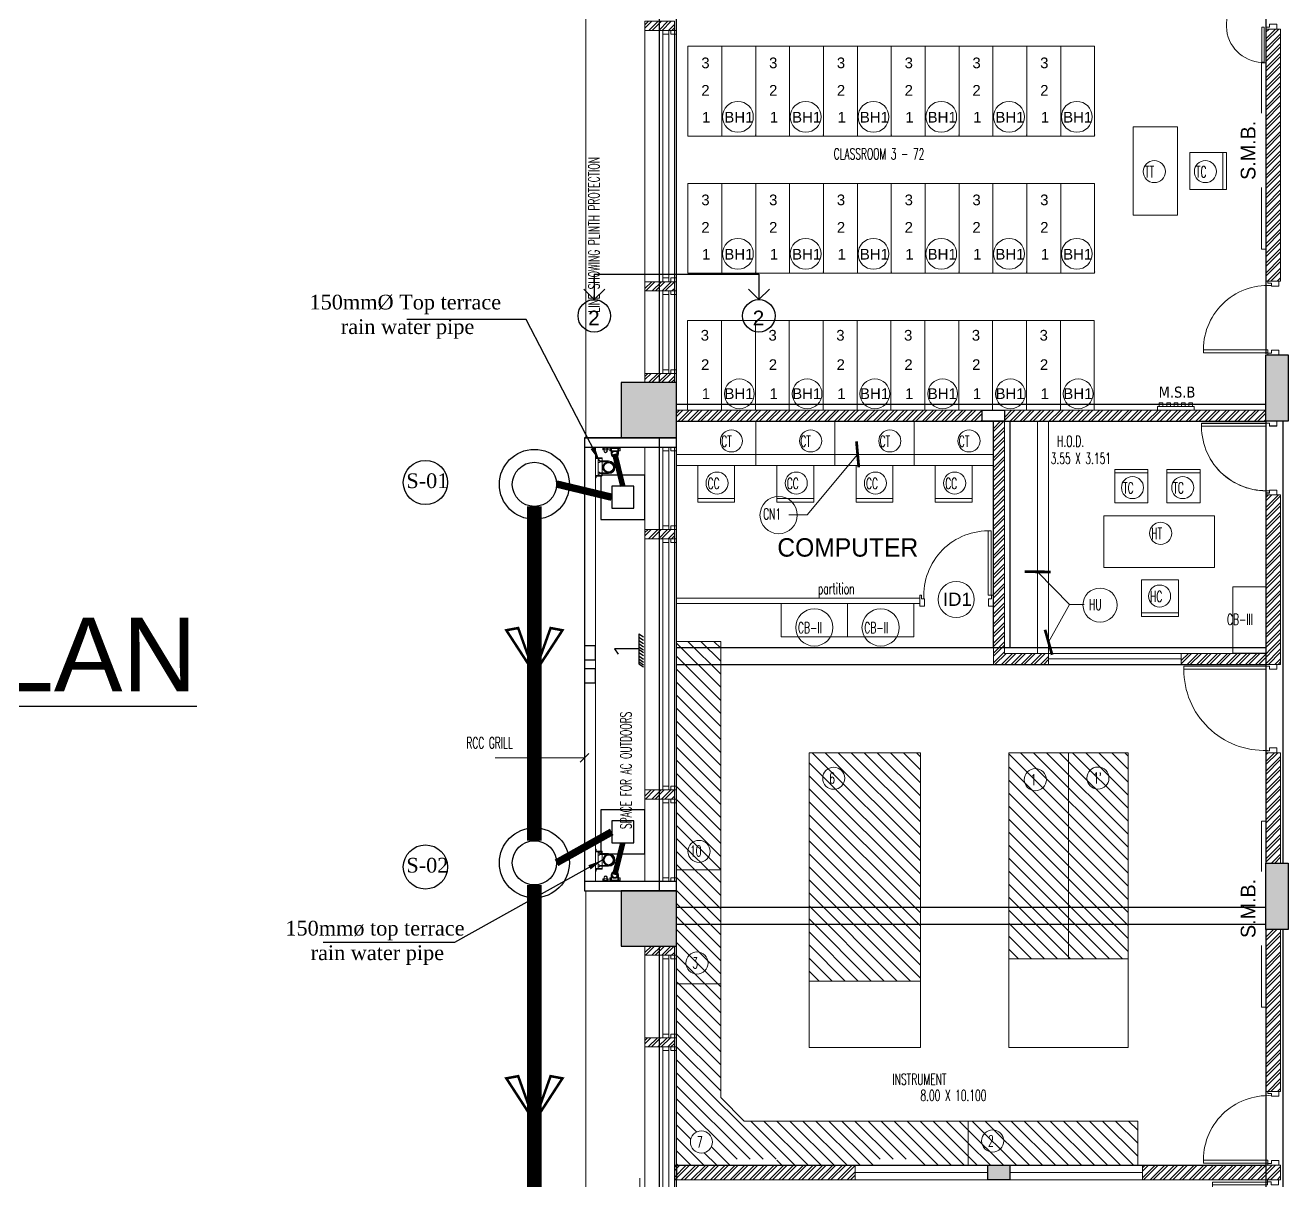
# Model space of a CAD drawing. Header units: inches. Extents: x 5899882 to 5988838, y -468923 to -96891.
# Drawn here: x 5949986 to 5967059, y -136977 to -121287 of the extents above; entities that cross this region are included whole.
import ezdxf
from ezdxf.enums import TextEntityAlignment as Align

# ---------------------------------------------------------------- set-up
doc = ezdxf.new("R2010")
doc.units = ezdxf.units.IN
doc.header["$MEASUREMENT"] = 0
doc.linetypes.add('1', pattern=[0])
doc.linetypes.add('CONTINOUS', pattern=[0])
for name, color, linetype in [('0 - SLC- 900mmx 450mm Drainage chamber FOR ETP', 200, 'Continuous'), ('0 slc Rwp sloape', 7, 'Continuous'), ('0 slc Sewage flow', 3, 'Continuous'), ('0- SLC ARCH LAYOUT', 7, 'Continuous'), ('0-SLC RCC GR. FLOOR', 7, 'Continuous'), ('0-SLC- Waste water down take', 6, 'Continuous'), ('0-SLC-100 MM Soil Ex.hor.line', 190, 'Continuous'), ('0-SLC-100mm Soil Pipe', 190, 'Continuous'), ('0-SLC-75MM EX. WASTE PIPE', 6, 'Continuous'), ('0-SLC-DOMESTIC LINE', 5, 'DOMESTIC_LINE'), ('0-SLC-DRAINAGE CHAMBER', 1, 'Continuous'), ('0-SLC-DRAINAGE LINE FOR ETP', 1, 'CONTINOUS'), ('0-SLC-Gully trap chamber', 4, 'Continuous'), ('0-SLC-Raised portion', 1, 'Continuous'), ('Beam1', 30, 'Continuous'), ('colaum1', 42, 'Continuous'), ('P-TEXT', 7, 'Continuous'), ('rwp', 5, 'Continuous')]:
    doc.layers.add(name, color=color, linetype=linetype)
for name, color, linetype, lineweight in [('0-SLC-CLAMPS', 7, 'Continuous', 9), ('0-SLC-P-Angle', 6, 'Continuous', 0), ('ARCL-BOARD', 8, 'Continuous', 9), ('ARCL-HATCH-B', 8, 'Continuous', 5), ('ARLC-COL', 8, 'Continuous', 30), ('ARLC-DIM0', 8, 'Continuous', 5), ('ARLC-DIM1', 8, 'Continuous', 5), ('ARLC-DOOR-W', 8, 'Continuous', 5), ('ARLC-ELE0', 8, 'Continuous', 9), ('ARLC-EXIS.FURN', 8, 'Continuous', 9), ('ARLC-FUR (NOMN)', 8, 'Continuous', 9), ('ARLC-FURN', 8, 'Continuous', 9), ('ARLC-GAS BURNER', 8, 'Continuous', 5), ('ARLC-GRILL', 8, 'Continuous', 9), ('ARLC-HATCH-C', 8, 'Continuous', 5), ('ARLC-TEXT0', 8, 'Continuous', 20), ('ARLC-WALL', 8, 'Continuous', 15), ('ARLC_main switch', 8, 'Continuous', 5), ('SL- Drainage Line', 30, 'Continuous', 30)]:
    doc.layers.add(name, color=color, linetype=linetype, lineweight=lineweight)
doc.styles.add('ARIAL', font='tahoma.ttf')
doc.styles.add('RS', font='simplex8.shx', dxfattribs={"width": 0.6, "height": 150})
doc.styles.get("Standard").update_dxf_attribs({"font": 'arial.ttf'})
doc.styles.add('swati', font='GOTHIC.TTF')
doc.linetypes.add('DOMESTIC_LINE', pattern='A,0.5,-0.2,["DWS",ARIAL,S=0.1,R=0,X=-0.1,Y=-0.05],-0.25', length=0.95)
doc.dimstyles.new('DIM 100', dxfattribs={"dimscale": 100, "dimtxt": 1.5, "dimasz": 1.2, "dimexe": 1.5, "dimexo": 1.5, "dimgap": 0.4, "dimtad": 0, "dimdec": 0, "dimzin": 9, "dimdsep": 46, "dimtxsty": 'ARIAL', "dimblk": 'ARCHTICK', "dimblk1": 'ARCHTICK', "dimblk2": 'ARCHTICK', "dimcen": 2.5, "dimdle": 0.5, "dimclrd": 1, "dimclre": 251, "dimclrt": 4, "dimadec": 1, "dimazin": 0, "dimtfac": 1, "dimtdec": 0, "dimtmove": 2, "dimatfit": 3, "dimldrblk": 'ARCHTICK', "dimfxl": 1, "dimtzin": 0, "dimlwd": 5, "dimlwe": 5, "dimarcsym": 0})
doc.dimstyles.get("Standard").update_dxf_attribs({"dimtxt": 200, "dimasz": 200, "dimexe": 0.18, "dimexo": 0.0625, "dimgap": 0.09, "dimtad": 0, "dimdec": 0, "dimrnd": 5, "dimzin": 0, "dimdsep": 46, "dimtxsty": 'Standard', "dimblk": 'OBLIQUE', "dimcen": 0.09, "dimadec": 0, "dimazin": 0, "dimtfac": 1, "dimtdec": 0, "dimtofl": 0, "dimtmove": 0, "dimatfit": 3, "dimfxl": 1, "dimtolj": 1, "dimtzin": 0, "dimarcsym": 0})
pattern_1 = [(135, (-6003414.91, 121994.75), (-88.3883476, -88.3883476), [])]
pattern_2 = [(45, (-5944591.39, 107027.8), (-66.2912607, 66.2912607), []), (45, (-5944547.2, 107027.8), (-66.2912607, 66.2912607), [])]

# ---------------------------------------------------------------- blocks, each defined once
blk = doc.blocks.new('A$C3F525F3E')
at = {"layer": 'colaum1', "ltscale": 0.1}
for points in [[(21645, -19650), (21645, -18750), (21945, -18750), (21945, -19650)], [(12895, -19125), (12895, -19875), (13645, -19875), (13645, -19125)], [(21645, -26550), (21645, -25650), (21945, -25650), (21945, -26550)], [(12895, -26025), (12895, -26775), (13645, -26775), (13645, -26025)]]:
    blk.add_hatch(color=256, dxfattribs=at).paths.add_polyline_path(points)
h = blk.add_hatch(color=256, dxfattribs=at)
h.paths.add_polyline_path([(34045, -40175), (34795, -40175), (34795, -39825), (34245, -39825), (34045, -39825)])
h.paths.add_polyline_path([(11933, -19024), (11933, -19407), (12977, -19407), (12977, -19024)], flags=24)
h.paths.add_polyline_path([(11922, -32842), (11922, -33225), (12993, -33225), (12993, -32842)], flags=24)
h.paths.add_polyline_path([(11921, -39617), (11921, -40000), (12992, -40000), (12992, -39617)], flags=24)
at = {"layer": 'Beam1', "ltscale": 0.1}
for p, q in [((21645, -12750), (21645, -18735)), ((13645, -19420), (21645, -19420)), ((13645, -19650), (21645, -19650)), ((17945, -22721), (17945, -19650)), ((18175, -22721), (18175, -19650)), ((21645, -19650), (21645, -19725)), ((21645, -19725), (21645, -25650)), ((21875, -19650), (21875, -25650)), ((13645, -22721), (21645, -22721)), ((13645, -22951), (21645, -22951)), ((21845, -22951), (21845, -22951)), ((13645, -29750), (21645, -29750)), ((13645, -29750), (13645, -29950))]:
    blk.add_line(p, q, dxfattribs=at)
at = {"layer": 'Beam1'}
for p, q in [((13415, -19125), (13415, -12975)), ((13645, -19125), (13645, -12975)), ((12395, -19875), (12895, -19875)), ((12395, -19875), (12395, -26025)), ((13415, -26025), (13415, -19875)), ((13645, -26025), (13645, -19875)), ((13132, -22536), (13132, -22942)), ((13132, -22536), (13197, -22579)), ((13132, -22582), (13197, -22624)), ((13132, -22625), (13197, -22668)), ((13132, -22668), (13197, -22711)), ((13132, -22739), (12801, -22739)), ((12801, -22739), (12851, -22814)), ((13132, -22711), (13197, -22754)), ((13132, -22745), (13197, -22788)), ((13132, -22789), (13197, -22832)), ((13132, -22836), (13197, -22879)), ((13132, -22836), (13197, -22879)), ((13132, -22876), (13197, -22919)), ((13132, -22912), (13197, -22955)), ((13132, -22942), (13197, -22985)), ((12395, -26025), (12895, -26025)), ((21645, -26250), (13645, -26250)), ((21645, -26480), (13645, -26480)), ((21645, -26550), (21645, -32550)), ((21875, -26550), (21875, -32550)), ((13415, -32925), (13415, -26775)), ((13645, -32925), (13645, -26775))]:
    blk.add_line(p, q, dxfattribs=at)
at = {"layer": 'colaum1'}
for points in [[(21645, -18750), (21945, -18750), (21945, -19650), (21645, -19650)], [(13645, -19125), (12895, -19125), (12895, -19875), (13645, -19875)], [(21645, -25650), (21945, -25650), (21945, -26550), (21645, -26550)], [(13645, -26025), (12895, -26025), (12895, -26775), (13645, -26775)]]:
    blk.add_lwpolyline(points, close=True, dxfattribs=at)
blk.add_text('%%UPLINTH BEAM PLAN', height=1000).set_placement((-6218, -23316))
blk = doc.blocks.new('an80')
for points in [[(-46, 0), (-46, 66.3), (-51, 66.3), (-51, 76.3), (-35, 76.3), (-35, 66.3), (-40, 66.3), (-40, 0)], [(46, 0), (46, 66.3), (51, 66.3), (51, 76.3), (35, 76.3), (35, 66.3), (40, 66.3), (40, 0)]]:
    blk.add_lwpolyline(points)
for radius in [46, 40]:
    blk.add_arc((0, 0), radius, 180, 360)
blk = doc.blocks.new('80mm')
at = {"layer": '0-SLC- Waste water down take', "const_width": 5}
blk.add_lwpolyline([(-37.5, 0, 1), (37.5, 0, 1)], format="xyb", close=True, dxfattribs=at)
at = {"layer": '0-SLC- Waste water down take'}
for radius in [40, 35]:
    blk.add_circle((0, 0), radius, dxfattribs=at)
blk = doc.blocks.new('DSF')
at = {"layer": '0-SLC-CLAMPS'}
for points in [[(1498.45, 220.321), (1498.447, 220.321, -0.414214), (1498.442, 220.327), (1498.442, 220.327), (1498.461, 220.327), (1498.461, 220.274, -0.414214), (1498.456, 220.279), (1498.456, 220.316, 0.414214)], [(1498.604, 220.321), (1498.608, 220.321, 0.414214), (1498.613, 220.327), (1498.613, 220.327), (1498.593, 220.327), (1498.593, 220.274, 0.414214), (1498.599, 220.279), (1498.599, 220.316, -0.414214)]]:
    blk.add_lwpolyline(points, format="xyb", close=True, dxfattribs=at)
blk.add_lwpolyline([(1498.593, 220.306), (1498.461, 220.306), (1498.461, 220.274), (1498.593, 220.274)], close=True, dxfattribs=at)
at = {"layer": '0-SLC- Waste water down take', "lineweight": 0, "ltscale": 12, "xscale": 0.0010714285714286, "yscale": 0.0010714285714286, "zscale": 0.0010714285714286}
blk.add_blockref('80mm', (1498.524, 220.234), dxfattribs=at)
at = {"layer": '0-SLC-CLAMPS', "xscale": 0.0010714285714286, "yscale": 0.0010714285714286, "zscale": 0.0010714285714286}
blk.add_blockref('an80', (1498.524, 220.234), dxfattribs=at)
blk = doc.blocks.new('176')
at = {"layer": '0-SLC-CLAMPS', "elevation": 0}
for points in [[(-108.6, 76.7), (-108.6, 80.1, 0.414214), (-114, 85.4), (-114, 85.4), (-114, 65.9), (-61.1, 65.9, 0.414214), (-66.4, 71.3), (-103.3, 71.3, -0.414214)], [(-108.6, -75.8), (-108.6, -79.2, -0.414214), (-114, -84.6), (-114, -84.6), (-114, -65.1), (-61.1, -65.1, -0.414214), (-66.4, -70.4), (-103.3, -70.4, 0.414214)]]:
    blk.add_lwpolyline(points, format="xyb", close=True, dxfattribs=at)
blk.add_lwpolyline([(-92.9, 65.9), (-92.9, -65.1), (-61.1, -65.1), (-61.1, 65.9)], close=True, dxfattribs=at)
at = {"layer": 'rwp', "color": 5, "const_width": 5.36, "elevation": 0}
blk.add_lwpolyline([(-12.5, -42.2, 1), (-12.5, 38.2, 1)], format="xyb", close=True, dxfattribs=at)
at = {"layer": 'rwp', "color": 5}
for radius in [42.9, 37.5]:
    blk.add_circle((-12.5, -2, 0), radius, dxfattribs=at)
at = {"layer": '0-SLC-CLAMPS', "color": 6, "xscale": 1.0714285714286, "yscale": 1.0714285714286, "zscale": 1.0714285714286, "rotation": 90}
blk.add_blockref('an80', (-12.5, -2, 0), dxfattribs=at)
blk = doc.blocks.new('_OBLIQUE')
at = {"color": 0, "linetype": 'ByBlock'}
blk.add_line((-0.5, -0.5), (0.5, 0.5), dxfattribs=at)
blk = doc.blocks.new('MSB2')
at = {"layer": 'ARLC_main switch'}
for points in [[(5811368, -149962), (5811368, -150012), (5811868, -150012), (5811868, -149962)], [(5811443, -149912), (5811443, -149962), (5811393, -149962), (5811393, -149912)], [(5811543, -149912), (5811543, -149962), (5811493, -149962), (5811493, -149912)], [(5811593, -149912), (5811593, -149962), (5811643, -149962), (5811643, -149912)], [(5811693, -149912), (5811693, -149962), (5811743, -149962), (5811743, -149912)], [(5811793, -149912), (5811793, -149962), (5811843, -149962), (5811843, -149912)]]:
    blk.add_lwpolyline(points, close=True, dxfattribs=at)
at = {"layer": 'ARLC_main switch', "insert": (5811633, -149768), "char_height": 150, "attachment_point": 5, "style": 'ARIAL'}
blk.add_mtext('M.S.B', dxfattribs=at)
blk = doc.blocks.new('jjuj')
at = {"layer": 'ARLC-DOOR-W', "ltscale": 0.1}
for p, q in [((5733136, -29654), (5733136, -29679)), ((5733286, -29654), (5733286, -29719))]:
    blk.add_line(p, q, dxfattribs=at)
blk.add_lwpolyline([(5733286, -29719), (5733186, -29719), (5733186, -29679), (5733136, -29679)], dxfattribs=at)
blk = doc.blocks.new('frame')
at = {"layer": 'ARLC-DOOR-W', "ltscale": 0.1}
for p, q in [((5733136, -31004), (5733136, -30979)), ((5733136, -31004), (5733286, -31004)), ((5733286, -31004), (5733286, -30939))]:
    blk.add_line(p, q, dxfattribs=at)
blk.add_lwpolyline([(5733286, -30939), (5733186, -30939), (5733186, -30979), (5733136, -30979)], dxfattribs=at)
blk = doc.blocks.new('gfhmk')
at = {"layer": 'ARLC-DOOR-W', "ltscale": 0.1}
for p, q in [((5733137, -36608), (5732262, -36608)), ((5733137, -36568), (5732263, -36568)), ((5733137, -36568), (5733137, -36608))]:
    blk.add_line(p, q, dxfattribs=at)
blk.add_arc((5733137, -36608), 875, 177.3797, 273.233, dxfattribs=at)
blk = doc.blocks.new('rt4')
for name, p in [('jjuj', (233100, -97023)), ('gfhmk', (233100, -90138)), ('frame', (233100, -96673))]:
    blk.add_blockref(name, p)
blk = doc.blocks.new('dry53')
at = {"layer": 'ARCL-BOARD'}
blk.add_lwpolyline([(5968200, -138560), (5968258, -138560), (5968258, -136032), (5968200, -136032)], close=True, dxfattribs=at)
at = {"layer": 'ARCL-BOARD', "ltscale": 350, "insert": (5968018, -137218), "char_height": 200, "attachment_point": 5, "rotation": 90, "style": 'swati', "bg_fill": 2}
blk.add_mtext('S.M.B.', dxfattribs=at)
blk = doc.blocks.new('dfg2154')
at = {"layer": 'ARLC-FURN'}
blk.add_line((5964549, -129277), (5965049, -129277), dxfattribs=at)
blk.add_lwpolyline([(5964549, -129329), (5965049, -129329), (5965049, -128829), (5964549, -128829)], close=True, dxfattribs=at)
blk = doc.blocks.new('bb1')
at = {"layer": 'ARLC-FUR (NOMN)'}
blk.add_circle((5982515, -126256), 202, dxfattribs=at)
at = {"layer": 'ARLC-FURN'}
blk.add_lwpolyline([(5982733, -126478), (5981813, -126478), (5981813, -125258), (5982733, -125258)], close=True, dxfattribs=at)
blk.add_lwpolyline([(5982273, -125258), (5982273, -126478)], dxfattribs=at)
for s, p in [('3', (5981991, -125533)), ('2', (5981995, -125932)), ('1', (5982005, -126326))]:
    blk.add_text(s, height=145).set_placement(p)
at = {"layer": 'ARLC-FUR (NOMN)'}
blk.add_text('BH1', height=145.4, dxfattribs=at).set_placement((5982313, -126326))
blk = doc.blocks.new('bb2')
at = {"layer": 'ARLC-DIM1'}
blk.add_point((5982737, -124465), dxfattribs=at)
at = {"layer": 'ARLC-FUR (NOMN)'}
blk.add_circle((5982496, -124219), 209, dxfattribs=at)
at = {"layer": 'ARLC-FURN'}
blk.add_lwpolyline([(5982737, -124482), (5981817, -124482), (5981817, -123262), (5982737, -123262)], close=True, dxfattribs=at)
blk.add_lwpolyline([(5982277, -123262), (5982277, -124482)], dxfattribs=at)
for s, p in [('3', (5981999, -123559)), ('2', (5981999, -123932)), ('1', (5982009, -124297))]:
    blk.add_text(s, height=145).set_placement(p)
at = {"layer": 'ARLC-FUR (NOMN)'}
blk.add_text('BH1', height=145.4, dxfattribs=at).set_placement((5982311, -124297))
blk = doc.blocks.new('_ArchTick')
at = {"color": 0, "linetype": 'ByBlock', "const_width": 0.15}
blk.add_lwpolyline([(-0.5, -0.5), (0.5, 0.5)], dxfattribs=at)
blk = doc.blocks.new('hjmh')
at = {"layer": 'ARLC-DOOR-W', "ltscale": 0.1}
for p, q in [((5668.312, -1072.854), (5667.201, -1072.854)), ((5667.201, -1072.854), (5667.201, -1072.894)), ((5667.201, -1072.894), (5668.312, -1072.894)), ((5668.312, -1072.894), (5668.312, -1072.854))]:
    blk.add_line(p, q, dxfattribs=at)
blk.add_arc((5668.299, -1072.899), 1.098, 179.7169, 271.8564, dxfattribs=at)
blk = doc.blocks.new('DOOR 1')
at = {"layer": 'ARLC-DOOR-W', "ltscale": 0.1}
for p, q in [((5953212, -114078), (5953212, -113328)), ((5953212, -113328), (5953247, -113328)), ((5953247, -114078), (5953247, -113328)), ((5951474, -114021), (5951951, -114021)), ((5951474, -114056), (5951474, -114021)), ((5951951, -114056), (5951951, -114021)), ((5951474, -114056), (5951951, -114056)), ((5951926, -114078), (5951951, -114078)), ((5951926, -114078), (5951926, -114228)), ((5953247, -114078), (5953212, -114078)), ((5953276, -114078), (5953251, -114078)), ((5951926, -114228), (5951991, -114228)), ((5953276, -114228), (5953211, -114228))]:
    blk.add_line(p, q, dxfattribs=at)
at = {"layer": 'ARLC-DOOR-W'}
blk.add_line((5953276, -114228), (5953276, -114078), dxfattribs=at)
at = {"layer": 'ARLC-DOOR-W', "ltscale": 0.1}
for points in [[(5951991, -114228), (5951991, -114128), (5951951, -114128), (5951951, -114078)], [(5953211, -114228), (5953211, -114128), (5953251, -114128), (5953251, -114078)]]:
    blk.add_lwpolyline(points, dxfattribs=at)
for centre, radius, start, end in [((5953212, -114078), 750, 90, 173.4904), ((5951971, -114040), 498, 5.458, 177.8186)]:
    blk.add_arc(centre, radius, start, end, dxfattribs=at)
blk = doc.blocks.new('GED')
at = {"layer": 'ARLC-DOOR-W', "ltscale": 0.1}
for p, q in [((5967601, -136953), (5967601, -137018)), ((5967750, -136983), (5968500, -136983)), ((5967750, -136983), (5967750, -137018)), ((5967750, -137018), (5968500, -137018)), ((5967751, -136953), (5967751, -136978)), ((5968500, -137018), (5968500, -136983)), ((5967601, -138303), (5967601, -138238)), ((5968298, -138268), (5967747, -138268)), ((5967747, -138303), (5967747, -138268)), ((5968298, -138303), (5968298, -138268)), ((5967751, -138303), (5967601, -138303)), ((5968298, -138303), (5967747, -138303))]:
    blk.add_line(p, q, dxfattribs=at)
at = {"layer": 'ARLC-DOOR-W'}
blk.add_line((5967601, -136953), (5967751, -136953), dxfattribs=at)
at = {"layer": 'ARLC-DOOR-W', "ltscale": 0.1}
for points in [[(5967601, -137018), (5967701, -137018), (5967701, -136978), (5967751, -136978)], [(5967601, -138238), (5967701, -138238), (5967701, -138278), (5967751, -138278)]]:
    blk.add_lwpolyline(points, dxfattribs=at)
for centre, radius, start, end in [((5967750, -137018), 750, 276.5096, 0), ((5967788, -138258), 498, 358.9043, 84.542)]:
    blk.add_arc(centre, radius, start, end, dxfattribs=at)
blk = doc.blocks.new('A$C53221778')
at = {"layer": '0-SLC-Gully trap chamber'}
for points in [[(-0.3, 0.3), (0.3, 0.3), (0.3, -0.3), (-0.3, -0.3)], [(-0.15, 0.15), (0.15, 0.15), (0.15, -0.15), (-0.15, -0.15)]]:
    blk.add_lwpolyline(points, close=True, dxfattribs=at)
blk = doc.blocks.new('2549')
at = {"layer": 'SL- Drainage Line', "color": 3, "lineweight": 0, "const_width": 0.0343}
for points in [[(0, 0), (-0.586, 0.381), (-0.616, 0.22), (0, 0)], [(0, 0), (-0.586, -0.381), (-0.616, -0.22), (0, 0)]]:
    blk.add_lwpolyline(points, dxfattribs=at)
blk = doc.blocks.new('DDDDDDDDDDDD')
at = {"layer": '0-SLC-DRAINAGE CHAMBER', "color": 20}
for radius in [475, 300]:
    blk.add_circle((0, 0), radius, dxfattribs=at)
blk = doc.blocks.new('gr.floor')
at = {"layer": 'ARCL-HATCH-B'}
h = blk.add_hatch(dxfattribs=at)
h.set_pattern_fill('ANSI32', color=256, scale=250)
h.set_pattern_definition(pattern_2)
h.paths.add_polyline_path([(13615, -14220), (13215, -14220), (13215, -14345), (13615, -14345)])
h = blk.add_hatch(dxfattribs=at)
h.set_pattern_fill('ANSI32', color=256, scale=250)
h.set_pattern_definition(pattern_2)
h.paths.add_polyline_path([(13615, -17755), (13215, -17755), (13215, -17880), (13615, -17880)])
h = blk.add_hatch(dxfattribs=at)
h.set_pattern_fill('ANSI32', color=256, scale=250)
h.set_pattern_definition(pattern_2)
h.paths.add_polyline_path([(13615, -19000), (13215, -19000), (13215, -19125), (13615, -19125)])
h = blk.add_hatch(dxfattribs=at)
h.set_pattern_fill('ANSI32', color=256, scale=250)
h.set_pattern_definition(pattern_2)
h.paths.add_polyline_path([(17795, -19500), (13645, -19500), (13645, -19650), (17795, -19650)])
h = blk.add_hatch(dxfattribs=at)
h.set_pattern_fill('ANSI32', color=256, scale=250)
h.set_pattern_definition(pattern_2)
h.paths.add_polyline_path([(21645, -19500), (18095, -19500), (18095, -19650), (21645, -19650)])
h = blk.add_hatch(dxfattribs=at)
h.set_pattern_fill('ANSI32', color=256, scale=250)
h.set_pattern_definition(pattern_2)
h.paths.add_polyline_path([(18095, -19650), (17945, -19650), (17945, -22951), (18695, -22951), (18695, -22801), (18095, -22801)])
h = blk.add_hatch(dxfattribs=at)
h.set_pattern_fill('ANSI32', color=256, scale=250)
h.set_pattern_definition(pattern_2)
h.paths.add_polyline_path([(21845, -20650), (21645, -20650), (21645, -22801), (20495, -22801), (20495, -22951), (21845, -22951)])
h = blk.add_hatch(dxfattribs=at)
h.set_pattern_fill('ANSI32', color=256, scale=250)
h.set_pattern_definition(pattern_2)
h.paths.add_polyline_path([(13615, -21120), (13215, -21120), (13215, -21245), (13615, -21245)])
h = blk.add_hatch(dxfattribs=at)
h.set_pattern_fill('ANSI32', color=256, scale=250)
h.set_pattern_definition(pattern_2)
h.paths.add_polyline_path([(13615, -24655), (13215, -24655), (13215, -24780), (13615, -24780)])
h = blk.add_hatch(dxfattribs=at)
h.set_pattern_fill('ANSI32', color=256, scale=250)
h.set_pattern_definition(pattern_2)
h.paths.add_polyline_path([(13615, -26775), (13215, -26775), (13215, -26900), (13615, -26900)])
h = blk.add_hatch(dxfattribs=at)
h.set_pattern_fill('ANSI32', color=256, scale=250)
h.set_pattern_definition(pattern_2)
h.paths.add_polyline_path([(13615, -28020), (13215, -28020), (13215, -28145), (13615, -28145)])
h = blk.add_hatch(dxfattribs=at)
h.set_pattern_fill('ANSI32', color=256, scale=250)
h.set_pattern_definition(pattern_2)
h.paths.add_polyline_path([(16070, -29750), (13615, -29750), (13615, -29950), (16070, -29950)])
h = blk.add_hatch(dxfattribs=at)
h.set_pattern_fill('ANSI32', color=256, scale=250)
h.set_pattern_definition(pattern_2)
h.paths.add_polyline_path([(21845, -29750), (19970, -29750), (19970, -29950), (21845, -29950)])
at = {"layer": 'ARLC-HATCH-C', "ltscale": 0.1}
for points in [[(21645, -19650), (21645, -18750), (21945, -18750), (21945, -19650)], [(12895, -19125), (12895, -19875), (13645, -19875), (13645, -19125)], [(21645, -26550), (21645, -25650), (21945, -25650), (21945, -26550)], [(12895, -26025), (12895, -26775), (13645, -26775), (13645, -26025)], [(18170, -29950), (18170, -29750), (17870, -29750), (17870, -29950)]]:
    blk.add_hatch(color=256, dxfattribs=at).paths.add_polyline_path(points)
h = blk.add_hatch(color=256, dxfattribs=at)
h.paths.add_polyline_path([(34045, -40175), (34795, -40175), (34795, -39825), (34245, -39825), (34045, -39825)])
h.paths.add_polyline_path([(11933, -19024), (11933, -19407), (12977, -19407), (12977, -19024)], flags=24)
h.paths.add_polyline_path([(11922, -32842), (11922, -33225), (12993, -33225), (12993, -32842)], flags=24)
h.paths.add_polyline_path([(11921, -39617), (11921, -40000), (12992, -40000), (12992, -39617)], flags=24)
at = {"layer": 'ARLC-HATCH-C'}
h = blk.add_hatch(dxfattribs=at)
h.set_pattern_fill('ANSI31', color=256, scale=1000, angle=90, style=0)
h.set_pattern_definition(pattern_1)
h.paths.add_polyline_path([(13645, -22640), (13645, -25740), (14245, -25740), (14245, -22640)])
h.paths.add_polyline_path([(13645, -25740), (13645, -27290), (14245, -27290), (14245, -25740)])
h.paths.add_polyline_path([(17605, -29750), (19905, -29750), (19905, -29150), (17605, -29150)])
edge = h.paths.add_edge_path()
edge.add_line((14245, -27290), (14245, -28832))
h = blk.add_hatch(dxfattribs=at)
h.set_pattern_fill('ANSI31', color=256, scale=1000, angle=90, style=0)
h.set_pattern_definition(pattern_1)
h.paths.add_polyline_path([(15445, -24150), (15445, -27250), (16955, -27250), (16955, -24150)])
h = blk.add_hatch(dxfattribs=at)
h.set_pattern_fill('ANSI31', color=256, scale=1000, angle=90, style=0)
h.set_pattern_definition(pattern_1)
h.paths.add_polyline_path([(18965, -24150), (18965, -26950), (19775, -26950), (19775, -24150)])
h.paths.add_polyline_path([(18155, -24150), (18155, -26950), (18965, -26950), (18965, -24150)])
h = blk.add_hatch(dxfattribs=at)
h.set_pattern_fill('ANSI31', color=256, scale=1000, angle=90, style=0)
h.set_pattern_definition(pattern_1)
h.paths.add_polyline_path([(14563, -29150), (14245, -28832), (14245, -27290), (13645, -27290), (13645, -29750), (14457, -29750), (14457, -29670), (15007, -29670), (15007, -29750), (16367, -29750), (16367, -29670), (16917, -29670), (16917, -29750), (17605, -29750), (17605, -29150)])
h.paths.add_polyline_path([(14133, -29435, -1), (13833, -29435, -1)], flags=16)
h.paths.add_polyline_path([(13885, -29545), (14070, -29545), (14070, -29330), (13885, -29330)], flags=8)
at = {"layer": 'ARLC-COL'}
for points in [[(21645, -18750), (21945, -18750), (21945, -19650), (21645, -19650)], [(13645, -19125), (12895, -19125), (12895, -19875), (13645, -19875)], [(17795, -19500), (18095, -19500), (18095, -19650), (17795, -19650)], [(13645, -19875), (12395, -19875), (12395, -20000), (13645, -20000)], [(12545, -22700), (12395, -22700), (12395, -22888), (12545, -22888)], [(12545, -23013), (12395, -23013), (12395, -23200), (12545, -23200)], [(13645, -25900), (12395, -25900), (12395, -26025), (13645, -26025)], [(13645, -26025), (12895, -26025), (12895, -26775), (13645, -26775)], [(17870, -29750), (18170, -29750), (18170, -29950), (17870, -29950)]]:
    blk.add_lwpolyline(points, close=True, dxfattribs=at)
at = {"layer": 'ARLC-DIM0'}
for points in [[(13565, -14345), (13565, -14395), (13645, -14395), (13645, -14345)], [(13565, -17705), (13565, -17755), (13645, -17755), (13645, -17705)], [(13565, -17880), (13565, -17930), (13645, -17930), (13645, -17880)], [(13565, -18950), (13565, -19000), (13645, -19000), (13645, -18950)], [(13565, -20000), (13565, -20050), (13645, -20050), (13645, -20000)], [(13565, -21070), (13565, -21120), (13645, -21120), (13645, -21070)], [(13565, -21245), (13565, -21295), (13645, -21295), (13645, -21245)], [(13565, -24605), (13565, -24655), (13645, -24655), (13645, -24605)], [(13565, -24780), (13565, -24830), (13645, -24830), (13645, -24780)], [(13565, -25850), (13565, -25900), (13645, -25900), (13645, -25850)], [(13565, -26900), (13565, -26950), (13645, -26950), (13645, -26900)], [(13565, -27970), (13565, -28020), (13645, -28020), (13645, -27970)], [(13565, -28145), (13565, -28195), (13645, -28195), (13645, -28145)]]:
    blk.add_lwpolyline(points, close=True, dxfattribs=at)
at = {"layer": 'ARLC-DOOR-W'}
for p, q in [((18695, -22801), (20495, -22801)), ((18695, -22876), (20495, -22876)), ((18695, -22951), (20495, -22951)), ((16070, -29750), (17870, -29750)), ((16070, -29850), (17870, -29850)), ((18170, -29750), (19970, -29750)), ((18170, -29850), (19970, -29850)), ((16070, -29950), (17870, -29950)), ((18170, -29950), (19970, -29950))]:
    blk.add_line(p, q, dxfattribs=at)
for points in [[(13460, -14345), (13460, -14395), (13540, -14395), (13540, -14345)], [(13540, -14395), (13460, -14395), (13460, -17705), (13540, -17705)], [(13460, -17705), (13460, -17755), (13540, -17755), (13540, -17705)], [(13460, -17880), (13460, -17930), (13540, -17930), (13540, -17880)], [(13540, -17930), (13460, -17930), (13460, -18950), (13540, -18950)], [(13460, -18950), (13460, -19000), (13540, -19000), (13540, -18950)], [(13460, -20000), (13460, -20050), (13540, -20050), (13540, -20000)], [(13540, -20050), (13460, -20050), (13460, -21070), (13540, -21070)], [(13460, -21070), (13460, -21120), (13540, -21120), (13540, -21070)], [(13460, -21245), (13460, -21295), (13540, -21295), (13540, -21245)], [(13540, -21295), (13460, -21295), (13460, -24605), (13540, -24605)], [(13460, -24605), (13460, -24655), (13540, -24655), (13540, -24605)], [(13460, -24780), (13460, -24830), (13540, -24830), (13540, -24780)], [(13540, -24830), (13460, -24830), (13460, -25850), (13540, -25850)], [(13460, -25850), (13460, -25900), (13540, -25900), (13540, -25850)], [(13460, -26900), (13460, -26950), (13540, -26950), (13540, -26900)], [(13540, -26950), (13460, -26950), (13460, -27970), (13540, -27970)], [(13460, -27970), (13460, -28020), (13540, -28020), (13540, -27970)], [(13460, -28145), (13460, -28195), (13540, -28195), (13540, -28145)], [(13540, -28195), (13460, -28195), (13460, -31505), (13540, -31505)]]:
    blk.add_lwpolyline(points, close=True, dxfattribs=at)
blk.add_circle((17442, -22069), 245, dxfattribs=at)
at = {"layer": 'ARLC-ELE0', "ltscale": 0.1}
blk.add_line((12415, -19875), (12415, -10950), dxfattribs=at)
at = {"layer": 'ARLC-ELE0'}
for p, q in [((13215, -14345), (13215, -17755)), ((13615, -14345), (13615, -17755)), ((13215, -17880), (13215, -19000)), ((13615, -17880), (13615, -19000)), ((13215, -20000), (13215, -21120)), ((13615, -20000), (13615, -21120)), ((13215, -21245), (13215, -24655)), ((13615, -21245), (13615, -24655)), ((12395, -22888), (12395, -23013)), ((12545, -23013), (12545, -22888)), ((13215, -24780), (13215, -25900)), ((13615, -24780), (13615, -25900)), ((12415, -41175), (12415, -26025)), ((13215, -26900), (13215, -28020)), ((13615, -26900), (13615, -28020)), ((13215, -28145), (13215, -31555)), ((13615, -28145), (13615, -31555))]:
    blk.add_line(p, q, dxfattribs=at)
at = {"layer": 'ARLC-EXIS.FURN'}
for p, q in [((13645, -27290), (14245, -27290)), ((14245, -27290), (14245, -28832)), ((14563, -29150), (14245, -28832)), ((17605, -29150), (14563, -29150))]:
    blk.add_line(p, q, dxfattribs=at)
for points in [[(13645, -22640), (13645, -25740), (14245, -25740), (14245, -22640)], [(15445, -24150), (15445, -27250), (16955, -27250), (16955, -24150)], [(18155, -24150), (18155, -26950), (18965, -26950), (18965, -24150)], [(18965, -24150), (18965, -26950), (19775, -26950), (19775, -24150)], [(13645, -25740), (13645, -27290), (14245, -27290), (14245, -25740)], [(18155, -26950), (19775, -26950), (19775, -28150), (18155, -28150)], [(16955, -27250), (15445, -27250), (15445, -28150), (16955, -28150)], [(17605, -29750), (19905, -29750), (19905, -29150), (17605, -29150)]]:
    blk.add_lwpolyline(points, close=True, dxfattribs=at)
at = {"layer": 'ARLC-FUR (NOMN)'}
for centre, radius in [((20130, -16260), 150), ((20824, -16260), 150), ((14390, -19917), 150), ((15465, -19917), 150), ((16540, -19917), 150), ((17615, -19917), 150), ((14195, -20490), 150), ((15270, -20490), 150), ((16345, -20490), 150), ((17420, -20490), 150), ((19834, -20551), 150), ((20516, -20551), 150), ((15030, -20924), 253), ((20216, -21171), 150), ((19393, -22145), 231), ((20201, -22024), 150), ((15515, -22450), 253), ((16415, -22450), 253), ((15779, -24496), 150), ((18515, -24516), 150), ((19364, -24495), 150), ((13950, -25490), 150), ((13922, -27005), 150), ((13983, -29435), 150), ((17936, -29421), 150)]:
    blk.add_circle(centre, radius, dxfattribs=at)
at = {"layer": 'ARLC-FURN', "ltscale": 0.002}
for p, q in [((18545, -22800), (18545, -19650)), ((13645, -20100), (17945, -20100))]:
    blk.add_line(p, q, dxfattribs=at)
at = {"layer": 'ARLC-FURN'}
for p, q in [((18695, -22800), (18695, -19650)), ((19593, -20350), (20043, -20350)), ((20301, -20350), (20751, -20350)), ((17605, -29750), (17605, -29150)), ((13145, -32650), (13145, -29925))]:
    blk.add_line(p, q, dxfattribs=at)
at = {"layer": 'ARLC-FURN', "ltscale": 0.1}
for points in [[(19845, -16852), (20445, -16852), (20445, -15652), (19845, -15652)], [(13645, -22050), (16945, -22050), (16945, -22125), (13645, -22125)]]:
    blk.add_lwpolyline(points, close=True, dxfattribs=at)
at = {"layer": 'ARLC-FURN', "ltscale": 0.002}
for points in [[(13645, -20250), (14720, -20250), (14720, -19650), (13645, -19650)], [(14720, -20250), (15795, -20250), (15795, -19650), (14720, -19650)], [(15795, -20250), (16870, -20250), (16870, -19650), (15795, -19650)], [(16870, -20250), (17945, -20250), (17945, -19650), (16870, -19650)]]:
    blk.add_lwpolyline(points, close=True, dxfattribs=at)
at = {"layer": 'ARLC-FURN'}
for points in [[(19593, -20757), (20043, -20757), (20043, -20307), (19593, -20307)], [(20301, -20757), (20751, -20757), (20751, -20307), (20301, -20307)], [(19445, -21635), (20945, -21635), (20945, -20935), (19445, -20935)], [(21195, -22800), (21645, -22800), (21645, -21900), (21195, -21900)], [(15065, -22125), (15965, -22125), (15965, -22575), (15065, -22575)], [(15965, -22125), (16865, -22125), (16865, -22575), (15965, -22575)]]:
    blk.add_lwpolyline(points, close=True, dxfattribs=at)
at = {"layer": 'ARLC-GRILL'}
for points in [[(12395, -22700), (12395, -20000)], [(12545, -22700), (12545, -20000)], [(12395, -25900), (12395, -23200)], [(12545, -25900), (12545, -23200)]]:
    blk.add_lwpolyline(points, dxfattribs=at)
at = {"layer": 'ARLC-WALL', "ltscale": 0.1}
for p, q in [((21645, -14325), (21845, -14325)), ((21645, -17750), (21845, -17750)), ((13645, -19500), (17795, -19500)), ((18095, -19500), (21645, -19500)), ((13645, -19650), (17795, -19650)), ((17945, -22951), (17945, -19650)), ((18095, -19650), (21645, -19650)), ((18095, -22801), (18095, -19650)), ((21645, -20650), (21645, -22801)), ((21645, -20650), (21845, -20650)), ((21845, -22951), (21845, -20650)), ((18095, -22801), (18695, -22801)), ((18695, -22951), (18695, -22801)), ((20495, -22801), (21645, -22801)), ((20495, -22951), (20495, -22801)), ((17945, -22951), (18695, -22951)), ((20495, -22951), (21845, -22951)), ((21845, -22951), (21845, -22951)), ((21645, -24151), (21845, -24151)), ((21845, -25650), (21845, -24151)), ((21645, -28750), (21845, -28750)), ((13615, -29750), (16070, -29750)), ((13615, -29750), (13615, -29950)), ((16070, -29950), (16070, -29750)), ((19970, -29750), (21845, -29750)), ((19970, -29950), (19970, -29750)), ((21845, -29750), (21845, -29950)), ((13615, -29950), (16070, -29950)), ((19970, -29950), (21845, -29950))]:
    blk.add_line(p, q, dxfattribs=at)
at = {"layer": 'ARLC-WALL'}
for p, q in [((21845, -14325), (21845, -17750)), ((21845, -26550), (21845, -28750))]:
    blk.add_line(p, q, dxfattribs=at)
at = {"layer": 'ARLC-WALL', "ltscale": 0.005}
for p, q in [((13415, -17755), (13415, -14345)), ((13415, -19000), (13415, -17880)), ((13415, -21120), (13415, -20000)), ((13415, -24655), (13415, -21245)), ((13415, -25900), (13415, -24780)), ((13415, -28020), (13415, -26900)), ((13415, -31555), (13415, -28145))]:
    blk.add_line(p, q, dxfattribs=at)
at = {"layer": 'ARLC-WALL'}
for points in [[(13215, -14220), (13615, -14220), (13615, -14345), (13215, -14345)], [(13215, -17755), (13615, -17755), (13615, -17880), (13215, -17880)], [(13215, -19000), (13615, -19000), (13615, -19125), (13215, -19125)], [(13215, -21120), (13615, -21120), (13615, -21245), (13215, -21245)], [(13215, -24655), (13615, -24655), (13615, -24780), (13215, -24780)], [(13215, -26775), (13615, -26775), (13615, -26900), (13215, -26900)], [(13215, -28020), (13615, -28020), (13615, -28145), (13215, -28145)]]:
    blk.add_lwpolyline(points, close=True, dxfattribs=at)
at = {"xscale": -1, "rotation": 180}
for name, p in [('frame', (-5711466, -48754)), ('gfhmk', (-5711466, -55289)), ('jjuj', (-5711466, -48404)), ('gfhmk', (-5711466, -66289)), ('frame', (-5711466, -59754)), ('jjuj', (-5711466, -59404))]:
    blk.add_blockref(name, p, dxfattribs=at)
for name, p in [('gfhmk', (-5711491, 16889)), ('jjuj', (-5711491, 10004)), ('frame', (-5711491, 10354)), ('jjuj', (-5711491, 6703)), ('frame', (-5711491, 6853))]:
    blk.add_blockref(name, p)
at = {"layer": 'ARLC-DIM1'}
for name, p in [('bb2', (-5968018, 108702)), ('bb2', (-5967098, 108702)), ('bb2', (-5966178, 108702)), ('bb2', (-5965258, 108702)), ('bb2', (-5964338, 108702)), ('bb2', (-5963418, 108702)), ('bb2', (-5968018, 106842)), ('bb2', (-5967098, 106842)), ('bb2', (-5966178, 106842)), ('bb2', (-5965258, 106842)), ('bb2', (-5964338, 106842)), ('bb2', (-5963418, 106842)), ('bb1', (-5968018, 106978)), ('bb1', (-5967098, 106978)), ('bb1', (-5966178, 106978)), ('bb1', (-5965258, 106978)), ('bb1', (-5964338, 106978)), ('bb1', (-5963418, 106978))]:
    blk.add_blockref(name, p, dxfattribs=at)
at = {"layer": 'ARLC-DOOR-W', "ltscale": 0.1, "xscale": 1000, "yscale": 1000, "zscale": 1000}
blk.add_blockref('hjmh', (-5646670, 1049877), dxfattribs=at)
at = {"layer": 'ARLC-DOOR-W', "xscale": -1}
blk.add_blockref('GED', (5989418, 107003), dxfattribs=at)
at = {"layer": 'ARLC-FURN'}
blk.add_blockref('dfg2154', (-5944591, 107028), dxfattribs=at)
at = {"layer": 'ARLC-GAS BURNER'}
for name, p in [('dry53', (-5946613, 121246)), ('rt4', (-5944591, 107028)), ('dfg2154', (-5950617, 108579)), ('dfg2154', (-5949542, 108579)), ('dfg2154', (-5948467, 108579)), ('dfg2154', (-5947392, 108579))]:
    blk.add_blockref(name, p, dxfattribs=at)
for name, p, rotation in [('dfg2154', (-108217, -5981051), 90), ('rt4', (144623, 5944224), 270)]:
    blk.add_blockref(name, p, dxfattribs=dict(at, rotation=rotation))
at = {"layer": 'ARLC_main switch'}
blk.add_blockref('MSB2', (-5791195, 130512), dxfattribs=at)
at = {"layer": 'ARLC-DOOR-W'}
blk.add_text('ID1', height=180, dxfattribs=at).set_placement((17261, -22157))
at = {"layer": 'ARLC-FUR (NOMN)', "style": 'RS', "width": 0.6}
for s, p in [('TT', (20002, -16339)), ('TC', (20696, -16339)), ('CT', (14251, -19996)), ('CT', (15326, -19996)), ('CT', (16401, -19996)), ('CT', (17476, -19996)), ('CC', (14067, -20569)), ('CC', (15142, -20569)), ('CC', (16217, -20569)), ('CC', (17292, -20569)), ('TC', (19706, -20630)), ('TC', (20388, -20630)), ('CN1', (14821, -20983)), ('HT', (20088, -21249)), ('HC', (20073, -22103)), ('HU', (19244, -22214)), ('CB-III', (21116, -22416)), ('CB-II', (15293, -22528)), ('CB-II', (16193, -22528)), ('6', (15717, -24570)), ('1', (18453, -24589)), ("1'", (19301, -24569)), ('10', (13829, -25559)), ('3', (13860, -27079)), ('7', (13921, -29509)), ('2', (17874, -29495))]:
    blk.add_text(s, height=150, dxfattribs=at).set_placement(p)
at = {"layer": 'ARLC-TEXT0', "style": 'RS', "width": 0.6}
for s, p in [('CLASSROOM 3 - 72', (15778, -16095)), ('H.O.D.', (18811, -19996)), ('3.55 X 3.151', (18724, -20230)), ('partition ', (15564, -21997)), ('RCC GRILL', (10792, -24091)), ('INSTRUMENT', (16576, -28658)), ('8.00 X 10.100', (16956, -28877))]:
    blk.add_text(s, height=150, dxfattribs=at).set_placement(p)
for s, p in [('LINE SHOWING PLINTH PROTECTION', (12599, -18174)), ('SPACE FOR AC OUTDOORS', (13033, -25187))]:
    blk.add_text(s, height=150, rotation=90, dxfattribs=at).set_placement(p)
at = {"layer": 'ARLC-TEXT0', "insert": (15013, -21238), "char_height": 250, "width": 1782.66, "attachment_point": 1, "style": 'swati'}
blk.add_mtext('COMPUTER ', dxfattribs=at)
at = {"layer": 'ARLC-FUR (NOMN)'}
for points in [[(16103, -20100), (15418, -20919), (15167, -20919)], [(18545, -21694), (18981, -22139)], [(18695, -22651), (18981, -22139), (19179, -22139)]]:
    blk.add_leader(points, dimstyle='DIM 100', override={"dimasz": 2.5}, dxfattribs=at)
at = {"layer": 'ARLC-TEXT0', "ltscale": 0.1}
blk.add_leader([(12395, -24220), (11184, -24220)], dimstyle='DIM 100', dxfattribs=at)
at = {"layer": 'ARCL-HATCH-B'}
h = blk.add_hatch(dxfattribs=at)
h.set_pattern_fill('ANSI32', color=256, scale=250)
h.set_pattern_definition(pattern_2)
h.paths.add_polyline_path([(21845, -14325), (21645, -14325), (21645, -14786), (21645, -14786), (21645, -17314), (21645, -17750), (21670, -17750), (21670, -17750), (21820, -17750), (21845, -17750)])
at = {"layer": 'ARLC-WALL'}
blk.add_line((21645, -14325), (21645, -17750), dxfattribs=at)
at = {"layer": 'ARLC-DOOR-W', "rotation": 90}
blk.add_blockref('DOOR 1', (-92433, -5966251), dxfattribs=at)
at = {"layer": 'ARLC-GAS BURNER'}
blk.add_blockref('dry53', (-5946613, 110954), dxfattribs=at)
at = {"layer": 'ARCL-HATCH-B'}
h = blk.add_hatch(dxfattribs=at)
h.set_pattern_fill('ANSI32', color=256, scale=250)
h.set_pattern_definition(pattern_2)
h.paths.add_polyline_path([(21845, -24151), (21645, -24151), (21645, -25650), (21845, -25650)])
h = blk.add_hatch(dxfattribs=at)
h.set_pattern_fill('ANSI32', color=256, scale=250)
h.set_pattern_definition(pattern_2)
h.paths.add_polyline_path([(21845, -26550), (21645, -26550), (21645, -28750), (21670, -28750), (21670, -28750), (21820, -28750), (21845, -28750)])
at = {"layer": 'ARLC-COL'}
blk.add_lwpolyline([(21645, -25650), (21945, -25650), (21945, -26550), (21645, -26550)], close=True, dxfattribs=at)
at = {"layer": 'ARLC-WALL', "ltscale": 0.1}
for p, q in [((21645, -24151), (21645, -25650)), ((21645, -25650), (21845, -25650))]:
    blk.add_line(p, q, dxfattribs=at)
at = {"layer": 'ARLC-WALL'}
for q in [(21645, -28750), (21845, -26550)]:
    blk.add_line((21645, -26550), q, dxfattribs=at)

msp = doc.modelspace()

# ---------------------------------------------------------------- block references
at = {"layer": '0- SLC ARCH LAYOUT'}
msp.add_blockref('gr.floor', (5945183.9, -107014.5), dxfattribs=at)

# ---------------------------------------------------------------- next in the draw order: linework, layer by layer
at = {"layer": '0-SLC-100 MM Soil Ex.hor.line', "const_width": 100}
for points in [[(5957948.9, -127696.1), (5957198.9, -127516.1)], [(5957948.9, -132239.5), (5957198.9, -132659.5)]]:
    msp.add_lwpolyline(points, dxfattribs=at)
at = {"layer": '0-SLC-75MM EX. WASTE PIPE', "const_width": 75}
for points in [[(5957990, -127106.7), (5958098.9, -127546.1)], [(5957990, -132822.3), (5958098.9, -132389.5)]]:
    msp.add_lwpolyline(points, dxfattribs=at)
at = {"layer": '0-SLC-DOMESTIC LINE', "color": 5, "linetype": '1', "const_width": 3.2}
for points in [[(5957864.1, -127053.6, -1), (5957864.1, -127087.8, -1), (5957864.1, -127053.6)], [(5957864.1, -132875.3, 1), (5957864.1, -132841.1, 1), (5957864.1, -132875.3)]]:
    msp.add_lwpolyline(points, format="xyb", dxfattribs=at)
at = {"layer": '0-SLC-DRAINAGE CHAMBER', "color": 20}
for centre in [(5955419.5, -127496.1), (5955419.5, -132716)]:
    msp.add_circle(centre, 300, dxfattribs=at)
at = {"layer": '0-SLC-DRAINAGE LINE FOR ETP', "color": 1, "linetype": 'ByBlock', "lineweight": 30, "ltscale": 0.3, "const_width": 200}
for points in [[(5956898.9, -132359.5), (5956898.9, -127821.1)], [(5956898.9, -139283.5), (5956898.9, -132959.5)]]:
    msp.add_lwpolyline(points, dxfattribs=at)
at = {"layer": '0-SLC-P-Angle', "color": 0}
for points in [[(5957822.3, -127019.4), (5957812.5, -127019.4, -0.4142136), (5957807.6, -127014.5), (5957807.6, -127014.5), (5957832, -127014.5), (5957832, -127053.6, -0.4142136), (5957827.1, -127048.7), (5957827.1, -127024.2, 0.4142136)], [(5957906.6, -127019.4), (5957916.4, -127019.4, 0.4142136), (5957921.3, -127014.5), (5957921.3, -127014.5), (5957896.9, -127014.5), (5957896.9, -127053.6, 0.4142136), (5957901.7, -127048.7), (5957901.7, -127024.2, -0.4142136)], [(5957882, -127074.5), (5957882, -127028.6), (5957879.3, -127028.6), (5957879.3, -127023.2), (5957887.8, -127023.2), (5957887.8, -127028.6), (5957885.2, -127028.6), (5957885.2, -127074.5, -0.80169), (5957844, -127074.5), (5957844, -127028.6), (5957841.4, -127028.6), (5957841.4, -127023.2), (5957849.9, -127023.2), (5957849.9, -127028.6), (5957847.2, -127028.6), (5957847.2, -127074.5, 0.7661365)], [(5957822.3, -132909.6), (5957812.5, -132909.6, 0.4142136), (5957807.6, -132914.5), (5957807.6, -132914.5), (5957832, -132914.5), (5957832, -132875.3, 0.4142136), (5957827.1, -132880.2), (5957827.1, -132904.7, -0.4142136)], [(5957882, -132854.4), (5957882, -132900.3), (5957879.3, -132900.3), (5957879.3, -132905.7), (5957887.8, -132905.7), (5957887.8, -132900.3), (5957885.2, -132900.3), (5957885.2, -132854.4, 0.80169), (5957844, -132854.4), (5957844, -132900.3), (5957841.4, -132900.3), (5957841.4, -132905.7), (5957849.9, -132905.7), (5957849.9, -132900.3), (5957847.2, -132900.3), (5957847.2, -132854.4, -0.7661365)], [(5957906.6, -132909.6), (5957916.4, -132909.6, -0.4142136), (5957921.3, -132914.5), (5957921.3, -132914.5), (5957896.9, -132914.5), (5957896.9, -132875.3, -0.4142136), (5957901.7, -132880.2), (5957901.7, -132904.7, 0.4142136)]]:
    msp.add_lwpolyline(points, format="xyb", close=True, dxfattribs=at)
for points in [[(5957897, -127053.6), (5957897, -127028.9), (5957832, -127028.9), (5957832, -127053.6)], [(5957897, -132875.3), (5957897, -132900), (5957832, -132900), (5957832, -132875.3)]]:
    msp.add_lwpolyline(points, close=True, dxfattribs=at)
at = {"layer": '0-SLC-Raised portion'}
for p, q in [((5957711.6, -124665.8), (5959946.1, -124665.8)), ((5957711.6, -124665.8), (5957711.6, -125012.8)), ((5959946.1, -124665.8), (5959946.1, -125012.8)), ((5957711.6, -125012.8), (5957568.8, -124870)), ((5957711.6, -125012.8), (5957854.5, -124870)), ((5959946.1, -125012.8), (5959803.3, -124870)), ((5959946.1, -125012.8), (5960089, -124870))]:
    msp.add_line(p, q, dxfattribs=at)
for centre in [(5957711.6, -125233.1), (5959946.1, -125233.1)]:
    msp.add_circle(centre, 220.3, dxfattribs=at)

# ---------------------------------------------------------------- next in the draw order: block references
at = {"layer": '0 - SLC- 900mmx 450mm Drainage chamber FOR ETP'}
for p in [(5956898.9, -127521.1), (5956898.9, -132659.5)]:
    msp.add_blockref('DDDDDDDDDDDD', p, dxfattribs=at)
at = {"layer": '0 slc Sewage flow', "xscale": -1000, "yscale": 1000, "zscale": 1000, "rotation": 90}
for p in [(5956898.9, -130087.8), (5956898.9, -136171.5)]:
    msp.add_blockref('2549', p, dxfattribs=at)
at = {"layer": '0-SLC RCC GR. FLOOR', "color": 1}
msp.add_blockref('A$C3F525F3E', (5945183.9, -107014.5), dxfattribs=at)
at = {"layer": '0-SLC-100mm Soil Pipe', "color": 30, "xscale": 1000, "yscale": 1000, "zscale": 1000}
msp.add_blockref('DSF', (4459465.9, -347341.1), dxfattribs=at)
at = {"layer": '0-SLC-100mm Soil Pipe', "color": 30, "xscale": -1000, "yscale": 1000, "zscale": 1000, "rotation": 180}
msp.add_blockref('DSF', (4459465.9, 87412.2), dxfattribs=at)
at = {"layer": '0-SLC-Gully trap chamber', "extrusion": (0, 0, -1), "xscale": 1000, "yscale": 1000, "zscale": -1000}
for p in [(-5958098.9, -127696.1), (-5958098.9, -132239.5)]:
    msp.add_blockref('A$C53221778', p, dxfattribs=at)
at = {"layer": 'rwp', "color": 5, "xscale": 1.744186046511625, "yscale": 1.744186046511625, "zscale": 1.744186046511625}
msp.add_blockref('176', (5957927.8, -127285.7, 0), dxfattribs=at)
at = {"layer": 'rwp', "color": 5, "xscale": -1.744186046511625, "yscale": 1.744186046511625, "zscale": 1.744186046511625, "rotation": 180}
msp.add_blockref('176', (5957927.7, -132623, 0), dxfattribs=at)

# ---------------------------------------------------------------- next in the draw order: texts
at = {"layer": '0-SLC-DRAINAGE CHAMBER', "color": 0, "char_height": 200, "attachment_point": 1, "rotation": 0.00671}
for s, insert in [('{\\fTimes New Roman|b0|i0|c0|p18;S-01}', (5955160.6, -127372)), ('{\\fTimes New Roman|b0|i0|c0|p18;S-02}', (5955160.6, -132591.9))]:
    msp.add_mtext(s, dxfattribs=dict(at, insert=insert))
at = {"layer": '0-SLC-Raised portion'}
for p in [(5957706.5, -125422.8), (5959941, -125422.8)]:
    msp.add_text('2', height=200, dxfattribs=at).set_placement(p, align=Align.BOTTOM_CENTER)
at = {"layer": 'P-TEXT', "color": 7, "char_height": 200, "width": 3434.546, "attachment_point": 4}
for s, insert, rotation in [('\\pi471.3;{\\fTimes New Roman|b0|i0|c0|p18;\\C3;150mmØ Top terrace\\P\\pi820.8; rain water pipe }', (5953375.4, -125246), 0), ('\\pi553.27;{\\fTimes New Roman|b0|i0|c0|p18;\\C3;150mmø top terrace\\P\\pi820.8; rain water pipe }', (5952965.3, -133745.7), 360)]:
    msp.add_mtext(s, dxfattribs=dict(at, insert=insert, rotation=rotation))

# ---------------------------------------------------------------- next in the draw order: leaders
at = {"layer": '0 slc Rwp sloape', "color": 2}
for points in [[(5957782, -127203.2), (5956785.5, -125283), (5955167.3, -125283)], [(5957821.2, -132623.7), (5955814.6, -133741.2), (5954030.6, -133741.2)]]:
    msp.add_leader(points, dimstyle='Standard', override={"dimasz": 200, "dimclrd": 3, "dimfxl": 0.18}, dxfattribs=at)

doc.saveas('drawing.dxf')
